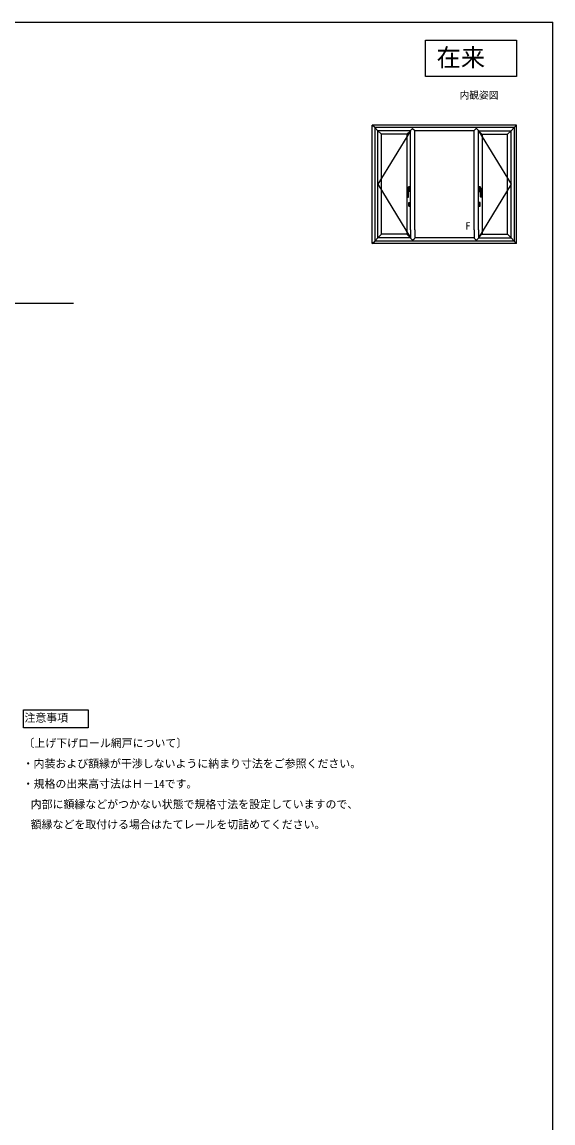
# Model space of a CAD drawing. Units: millimetres, scale not verified. Extents: x -525 to 525, y -783 to 778.
# Drawn here: x 87 to 525, y -160 to 747 of the extents above; entities that cross this region are included whole.
import ezdxf
from ezdxf.enums import TextEntityAlignment as Align

# ---------------------------------------------------------------- set-up
doc = ezdxf.new("R2010")
doc.units = ezdxf.units.MM
doc.header["$LTSCALE"] = 4
for name, color, linetype in [('0-1_USER1', 3, 'Continuous'), ('0-6_YKK_A1', 4, 'Continuous'), ('0-7_YKK_D', 6, 'Continuous'), ('0-8_YKK_ZWAK', 7, 'Continuous')]:
    doc.layers.add(name, color=color, linetype=linetype)
doc.styles.add('ＭＳ ゴシック', font='')
doc.styles.get('ＭＳ ゴシック').set_extended_font_data('MS Gothic')

msp = doc.modelspace()

# ---------------------------------------------------------------- linework, layer by layer
at = {"layer": '0-1_USER1'}
for points in [[(420, 732.4), (495, 732.4), (495, 702.4), (420, 702.4)], [(88.572, 166.541), (88.572, 180.541), (141.812, 180.541), (141.812, 165.541), (88.572, 165.541)]]:
    msp.add_lwpolyline(points, close=True, dxfattribs=at)
at = {"layer": '0-6_YKK_A1'}
for p, q in [((376.05, 564.9), (376.05, 662.4)), ((495, 662.4), (376.05, 662.4)), ((378.05, 660.4), (378.05, 566.9)), ((493, 660.4), (378.05, 660.4)), ((383.55, 654.9), (380.65, 657.8)), ((380.65, 569.5), (380.65, 657.8)), ((407.45, 657.8), (380.65, 657.8)), ((404.55, 654.9), (383.55, 654.9)), ((383.55, 572.4), (383.55, 654.9)), ((404.55, 654.9), (404.55, 572.4)), ((404.6, 654.9), (407.45, 657.75)), ((407.45, 657.95), (409.225, 659.725)), ((407.45, 576.044), (407.45, 657.95)), ((409.325, 659.725), (409.225, 659.725)), ((409.325, 659.725), (409.225, 659.725)), ((409.325, 659.725), (409.225, 659.725)), ((409.325, 659.725), (411.1, 657.95)), ((411.1, 576.044), (411.1, 657.95)), ((459.95, 657.8), (411.1, 657.8)), ((461.725, 659.725), (459.95, 657.95)), ((459.95, 576.044), (459.95, 657.95)), ((461.725, 659.725), (461.825, 659.725)), ((461.725, 659.725), (461.825, 659.725)), ((461.725, 659.725), (461.825, 659.725)), ((463.6, 657.95), (461.825, 659.725)), ((463.6, 576.044), (463.6, 657.95)), ((463.6, 657.8), (490.4, 657.8)), ((466.45, 654.9), (463.6, 657.75)), ((466.5, 654.9), (487.5, 654.9)), ((466.5, 654.9), (466.5, 572.4)), ((487.5, 654.9), (490.4, 657.8)), ((487.5, 572.4), (487.5, 654.9)), ((490.4, 569.5), (490.4, 657.8)), ((495, 564.9), (495, 662.4)), ((404.85, 603.225), (404.85, 609.949)), ((404.916, 610.024), (406.143, 610.175)), ((404.925, 610.024), (405.775, 610.024)), ((405.812, 611.25), (405.747, 611.05)), ((405.877, 611.05), (405.747, 611.05)), ((405.877, 610.55), (405.747, 610.55)), ((405.925, 611.275), (405.81, 611.275)), ((405.925, 610.325), (405.81, 610.325)), ((405.877, 611.05), (405.812, 611.25)), ((407.072, 610.075), (405.85, 610.042)), ((405.85, 603.225), (405.85, 609.949)), ((406.149, 609.112), (405.881, 609.118)), ((405.95, 610.151), (405.95, 611.55)), ((405.95, 611.25), (405.95, 610.35)), ((405.95, 611.15), (405.95, 611.15)), ((405.95, 610.95), (405.95, 610.95)), ((407.35, 610.575), (405.95, 610.575)), ((405.95, 607.75), (405.95, 609.116)), ((405.95, 608.725), (407.35, 608.725)), ((405.97, 611.555), (405.97, 610.6)), ((405.97, 610.6), (407.33, 610.6)), ((405.97, 607.745), (405.97, 608.7)), ((405.97, 608.7), (407.33, 608.7)), ((405.995, 610.575), (405.995, 610.6)), ((405.995, 610.575), (407.305, 610.575)), ((405.995, 608.725), (405.995, 608.7)), ((405.995, 608.725), (407.305, 608.725)), ((406.002, 609.177), (407.073, 609.162)), ((407.255, 611.63), (406.045, 611.63)), ((406.05, 611.65), (407.25, 611.65)), ((406.175, 610.2), (407.125, 610.2)), ((406.175, 609.1), (407.125, 609.1)), ((407.149, 610), (407.149, 609.237)), ((407.2, 610.125), (407.2, 609.175)), ((407.305, 610.575), (407.305, 610.6)), ((407.305, 608.725), (407.305, 608.7)), ((407.33, 610.6), (407.33, 611.555)), ((407.33, 608.7), (407.33, 607.745)), ((407.35, 611.55), (407.35, 607.75)), ((463.7, 611.55), (463.7, 607.75)), ((463.7, 610.575), (465.1, 610.575)), ((465.1, 608.725), (463.7, 608.725)), ((463.72, 610.6), (463.72, 611.555)), ((465.08, 610.6), (463.72, 610.6)), ((463.72, 608.7), (463.72, 607.745)), ((465.08, 608.7), (463.72, 608.7)), ((463.745, 610.575), (463.745, 610.6)), ((465.055, 610.575), (463.745, 610.575)), ((463.745, 608.725), (463.745, 608.7)), ((465.055, 608.725), (463.745, 608.725)), ((463.795, 611.63), (465.005, 611.63)), ((465, 611.65), (463.8, 611.65)), ((463.85, 610.125), (463.85, 609.175)), ((463.901, 610), (463.901, 609.237)), ((464.875, 610.2), (463.925, 610.2)), ((464.875, 609.1), (463.925, 609.1)), ((465.048, 609.177), (463.977, 609.162)), ((463.978, 610.075), (465.2, 610.042)), ((464.901, 609.112), (465.169, 609.118)), ((466.134, 610.024), (464.907, 610.175)), ((465.055, 610.575), (465.055, 610.6)), ((465.055, 608.725), (465.055, 608.7)), ((465.08, 611.555), (465.08, 610.6)), ((465.08, 607.745), (465.08, 608.7)), ((465.1, 610.151), (465.1, 611.55)), ((465.1, 611.25), (465.1, 610.35)), ((465.1, 611.15), (465.1, 611.15)), ((465.1, 610.95), (465.1, 610.95)), ((465.1, 607.75), (465.1, 609.116)), ((465.125, 611.275), (465.24, 611.275)), ((465.125, 610.325), (465.24, 610.325)), ((465.173, 611.05), (465.238, 611.25)), ((465.173, 611.05), (465.303, 611.05)), ((465.173, 610.55), (465.303, 610.55)), ((465.2, 603.225), (465.2, 609.949)), ((465.238, 611.25), (465.303, 611.05)), ((466.125, 610.024), (465.275, 610.024)), ((466.2, 603.225), (466.2, 609.949)), ((404.925, 603.15), (405.775, 603.15)), ((407.255, 607.67), (406.045, 607.67)), ((407.25, 607.65), (406.05, 607.65)), ((463.795, 607.67), (465.005, 607.67)), ((463.8, 607.65), (465, 607.65)), ((466.125, 603.15), (465.275, 603.15)), ((406.083, 595.658), (406.083, 598.643)), ((406.083, 597.7), (407.218, 597.7)), ((406.083, 596.6), (406.275, 596.6)), ((406.183, 598.743), (407.118, 598.743)), ((407.118, 595.558), (406.183, 595.558)), ((406.275, 595.875), (406.275, 597.125)), ((406.275, 595.8), (406.275, 597.125)), ((406.35, 597.2), (406.575, 597.2)), ((406.575, 595.725), (406.35, 595.725)), ((406.65, 597.125), (406.65, 595.8)), ((406.65, 597.113), (406.65, 595.875)), ((406.65, 596.6), (407.218, 596.6)), ((407.218, 598.643), (407.218, 595.658)), ((463.833, 598.643), (463.833, 595.658)), ((464.968, 597.7), (463.833, 597.7)), ((464.4, 596.6), (463.833, 596.6)), ((464.868, 598.743), (463.933, 598.743)), ((463.933, 595.558), (464.868, 595.558)), ((464.4, 597.125), (464.4, 595.8)), ((464.4, 597.113), (464.4, 595.875)), ((464.7, 597.2), (464.475, 597.2)), ((464.475, 595.725), (464.7, 595.725)), ((464.775, 595.875), (464.775, 597.125)), ((464.775, 595.8), (464.775, 597.125)), ((464.968, 596.6), (464.775, 596.6)), ((464.968, 595.658), (464.968, 598.643)), ((383.55, 572.4), (380.65, 569.5)), ((404.6, 572.4), (383.55, 572.4)), ((404.6, 572.4), (407.45, 569.55)), ((407.45, 576.044), (407.45, 569.35)), ((411.1, 576.044), (411.1, 569.35)), ((459.95, 576.044), (459.95, 569.35)), ((463.6, 576.044), (463.6, 569.35)), ((466.45, 572.4), (463.6, 569.55)), ((466.45, 572.4), (487.5, 572.4)), ((487.5, 572.4), (490.4, 569.5)), ((495, 564.9), (376.05, 564.9)), ((407.45, 569.5), (380.65, 569.5)), ((407.45, 569.35), (409.225, 567.575)), ((409.325, 567.575), (409.225, 567.575)), ((409.325, 567.575), (409.225, 567.575)), ((409.325, 567.575), (409.225, 567.575)), ((409.325, 567.575), (411.1, 569.35)), ((459.95, 569.5), (411.1, 569.5)), ((461.725, 567.575), (459.95, 569.35)), ((461.725, 567.575), (461.825, 567.575)), ((461.725, 567.575), (461.825, 567.575)), ((461.725, 567.575), (461.825, 567.575)), ((463.6, 569.35), (461.825, 567.575)), ((463.6, 569.5), (490.4, 569.5))]:
    msp.add_line(p, q, dxfattribs=at)
for points in [[(380.65, 657.8), (378.05, 660.4), (376.05, 662.4)], [(493, 660.4), (493, 566.9), (378.05, 566.9)], [(407.45, 657.8), (380.65, 613.65), (407.45, 569.5)], [(463.6, 657.8), (490.4, 613.65), (463.6, 569.5)], [(490.4, 657.8), (493, 660.4), (495, 662.4)], [(405.877, 610.55), (405.812, 610.35), (405.747, 610.55)], [(465.173, 610.55), (465.238, 610.35), (465.303, 610.55)], [(376.05, 564.9), (378.05, 566.9), (380.65, 569.5)], [(495, 564.9), (493, 566.9), (490.4, 569.5)]]:
    msp.add_lwpolyline(points, dxfattribs=at)
for centre, radius, start, end in [((404.925, 609.949), 0.075, 90, 180), ((405.35, 604.7), 4, 82.81924, 97.18076), ((407.003, 610.8), 1.3, 159.33268, 200.66732), ((405.775, 609.949), 0.075, 0, 90), ((405.81, 611.25), 0.025, 90, 159.33268), ((405.81, 610.35), 0.025, 200.66732, 270), ((406, 609.027), 0.15, 89.22911, 180), ((405.925, 611.25), 0.025, 0, 90), ((405.925, 610.35), 0.025, 270, 0), ((406.05, 611.55), 0.1, 90, 180), ((406.045, 611.555), 0.075, 90, 180), ((406.175, 610.125), 0.075, 90, 141.56804), ((406.175, 609.175), 0.075, 236.36958, 270), ((407.074, 610), 0.075, 0, 91.54908), ((407.074, 609.237), 0.075, 269.22911, 0), ((407.125, 610.125), 0.075, 0, 90), ((407.125, 609.175), 0.075, 270, 0), ((407.25, 611.55), 0.1, 0, 90), ((407.255, 611.555), 0.075, 0, 90), ((463.8, 611.55), 0.1, 90, 180), ((463.795, 611.555), 0.075, 90, 180), ((463.925, 610.125), 0.075, 90, 180), ((463.925, 609.175), 0.075, 180, 270), ((463.976, 610), 0.075, 88.45092, 180), ((463.976, 609.237), 0.075, 180, 270.77089), ((464.875, 610.125), 0.075, 38.43196, 90), ((464.875, 609.175), 0.075, 270, 303.63042), ((465, 611.55), 0.1, 0, 90), ((465.005, 611.555), 0.075, 0, 90), ((465.05, 609.027), 0.15, 0, 90.77089), ((465.125, 611.25), 0.025, 90, 180), ((465.125, 610.35), 0.025, 180, 270), ((465.275, 609.949), 0.075, 90, 180), ((465.7, 604.7), 4, 82.81924, 97.18076), ((465.24, 611.25), 0.025, 20.66732, 90), ((465.24, 610.35), 0.025, 270, 339.33268), ((464.047, 610.8), 1.3, 339.33268, 20.66732), ((466.125, 609.949), 0.075, 0, 90), ((404.925, 603.225), 0.075, 180, 270), ((405.775, 603.225), 0.075, 270, 0), ((406.05, 607.75), 0.1, 180, 270), ((406.045, 607.745), 0.075, 180, 270), ((407.25, 607.75), 0.1, 270, 0), ((407.255, 607.745), 0.075, 270, 0), ((463.8, 607.75), 0.1, 180, 270), ((463.795, 607.745), 0.075, 180, 270), ((465, 607.75), 0.1, 270, 0), ((465.005, 607.745), 0.075, 270, 0), ((465.275, 603.225), 0.075, 180, 270), ((466.125, 603.225), 0.075, 270, 0), ((406.183, 598.643), 0.1, 90, 180), ((406.183, 595.658), 0.1, 180, 270), ((406.35, 597.125), 0.075, 90, 180), ((406.35, 595.8), 0.075, 180, 270), ((406.575, 597.125), 0.075, 0, 90), ((406.575, 595.8), 0.075, 270, 0), ((407.118, 598.643), 0.1, 0, 90), ((407.118, 595.658), 0.1, 270, 0), ((463.933, 598.643), 0.1, 90, 180), ((463.933, 595.658), 0.1, 180, 270), ((464.475, 597.125), 0.075, 90, 180), ((464.475, 595.8), 0.075, 180, 270), ((464.7, 597.125), 0.075, 0, 90), ((464.7, 595.8), 0.075, 270, 0), ((464.868, 598.643), 0.1, 0, 90), ((464.868, 595.658), 0.1, 270, 0)]:
    msp.add_arc(centre, radius, start, end, dxfattribs=at)
at = {"layer": '0-7_YKK_D'}
msp.add_lwpolyline([(-230.45, 454.196), (-228.054, 455.068), (-61.767, 515.592), (129.863, 515.592)], dxfattribs=at)
at = {"layer": '0-8_YKK_ZWAK'}
msp.add_line((-525, 747.4), (525, 747.4), dxfattribs=at)
msp.add_lwpolyline([(-525, -782.6), (525, -782.6), (525, 747.4)], dxfattribs=at)

# ---------------------------------------------------------------- texts
at = {"layer": '0-1_USER1', "style": 'ＭＳ ゴシック'}
for s, height, p in [('在来', 14.66, (429, 706.4)), ('内観姿図', 5.865, (448, 682.4)), ('注意事項', 6.598, (89.284, 168.627)), ('〔上げ下げロール網戸について〕', 6.598, (88.517, 147.735)), ('・内装および額縁が干渉しないように納まり寸法をご参照ください。', 6.598, (87.852, 130.843)), ('・規格の出来高寸法はＨ－14です。', 6.598, (87.852, 114.156)), (' 内部に額縁などがつかない状態で規格寸法を設定していますので、', 6.598, (90, 97.315)), (' 額縁などを取付ける場合はたてレールを切詰めてください。', 6.598, (90, 80.678))]:
    msp.add_text(s, height=height, dxfattribs=at).set_placement(p, align=Align.BOTTOM_LEFT)
at = {"layer": '0-6_YKK_A1', "style": 'ＭＳ ゴシック', "width": 0.75}
msp.add_text('Ｆ', height=5.865, dxfattribs=at).set_placement((451.862, 574.603), align=Align.BOTTOM_LEFT)

doc.saveas('drawing.dxf')
